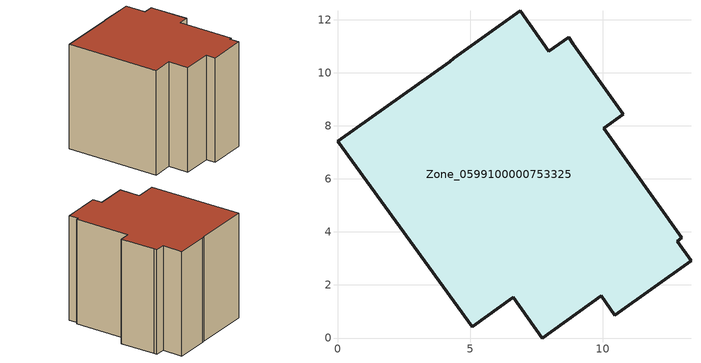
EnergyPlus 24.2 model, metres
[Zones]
Zone_0599100000753325
 floor ground (C_G): 10.03,7.91 12.98,3.77 12.81,3.65 13.33,2.91 10.46,0.86 9.94,1.59 7.71,0 6.62,1.53 5.08,0.43 0,7.41 4.24,10.41 4.38,10.54 6.88,12.33 7.97,10.8 8.71,11.33 8.89,11.08 10.77,8.44 z0
 wall outside (C_F): 10.77,8.44 8.89,11.08 8.71,11.33 7.97,10.8 6.88,12.33 4.38,10.54 4.24,10.41 0,7.41 5.08,0.43 6.62,1.53 7.71,0 9.94,1.59 10.46,0.86 13.33,2.91 12.81,3.65 12.98,3.77 10.03,7.91 10.77,8.44 z0:9.71
 roof outside (C_R): 12.98,3.77 10.03,7.91 10.77,8.44 8.89,11.08 8.71,11.33 7.97,10.8 6.88,12.33 4.38,10.54 4.24,10.41 0,7.41 5.08,0.43 6.62,1.53 7.71,0 9.94,1.59 10.46,0.86 13.33,2.91 12.81,3.65 z9.71
[BUILDING]
Pand.0599100000753325: North Axis=0; Terrain=City; Loads Convergence Tolerance Value=0.04; Temperature Convergence Tolerance Value=0.4; Solar Distribution=FullExterior; Maximum Number of Warmup Days=25; Minimum Number of Warmup Days=1
[Site:Location]
Rotterdam.The.Hague.AP_ZH_NLD Design_Conditions: Latitude=51.96; Longitude=4.45; Time Zone=1; Elevation=-4.5
[SITE:GROUNDTEMPERATURE:BUILDINGSURFACE]
18, 18, 18, 18, 18, 18, 18, 18, 18, 18, 18, 18
[MATERIAL] Thermal Absorptance=0.9; Solar Absorptance=0.7; Visible Absorptance=0.7
Name | Roughness | Thickness | Conductivity | Density | Specific Heat
G.TC.2006-2014 | MediumSmooth | 0.15 | 0.06 | 540 | 1210
F.TC.2006-2014 | Rough | 0.3 | 0.12 | 1920 | 840
R.TC.2006-2014 | MediumRough | 0.2 | 0.08 | 1500 | 1000
[CONSTRUCTION]
C_G: G.TC.2006-2014
C_F: F.TC.2006-2014
C_R: R.TC.2006-2014
[ZONE]
Zone_0599100000753325: Type=1; Multiplier=1; Ceiling Height=Autocalculate; Volume=Autocalculate; Floor Area=autocalculate; Part of Total Floor Area=Yes
[ZONEINFILTRATION:DESIGNFLOWRATE]
Infil_Zone_0599100000753325: Zone or ZoneList or Space or SpaceList=Zone_0599100000753325; Schedule=AlwaysOn; Design Flow Rate Calculation Method=Flow/Area; Flow Rate per Floor Area=0.0015; Constant Term Coefficient=1; Temperature Term Coefficient=0; Velocity Term Coefficient=0; Velocity Squared Term Coefficient=0
[HVACTEMPLATE:ZONE:IDEALLOADSAIRSYSTEM]
Zone_0599100000753325: Maximum Heating Supply Air Temperature=50; Minimum Cooling Supply Air Temperature=13; Maximum Heating Supply Air Humidity Ratio=0.0156; Minimum Cooling Supply Air Humidity Ratio=0.0077; Heating Limit=NoLimit; Cooling Limit=NoLimit; Dehumidification Control Type=ConstantSensibleHeatRatio; Cooling Sensible Heat Ratio=0.7; Dehumidification Setpoint=60; Humidification Control Type=None; Humidification Setpoint=30; Outdoor Air Method=None; Outdoor Air Flow Rate per Person=0.00944; Outdoor Air Flow Rate per Zone Floor Area=0; Outdoor Air Flow Rate per Zone=0; Demand Controlled Ventilation Type=None; Outdoor Air Economizer Type=NoEconomizer; Heat Recovery Type=None; Sensible Heat Recovery Effectiveness=0.7; Latent Heat Recovery Effectiveness=0.65
[ZONECONTROL:THERMOSTAT]
ThermostatControl_Zone_0599100000753325: Zone or ZoneList=Zone_0599100000753325; Control Type Schedule=DualSetpointControlType; Control 1=Thermostat_Zone_0599100000753325; Temperature Difference Between Cutout And Setpoint=0
[THERMOSTATSETPOINT:DUALSETPOINT]
Thermostat_Zone_0599100000753325: Heating Setpoint Temperature Schedule=HeatingSetpoint_Zone_0599100000753325; Cooling Setpoint Temperature Schedule=CoolingSetpoint_Zone_0599100000753325
[SCHEDULE:COMPACT]
HeatingSetpoint_Zone_0599100000753325: Through: 12/31, For: AllDays, Until: 24:00, 21
CoolingSetpoint_Zone_0599100000753325: Through: 12/31, For: AllDays, Until: 24:00, 24
DualSetpointControlType: Through: 12/31, For: AllDays, Until: 24:00, 4
AlwaysOn: Through: 12/31, For: AllDays, Until: 24:00, 1
